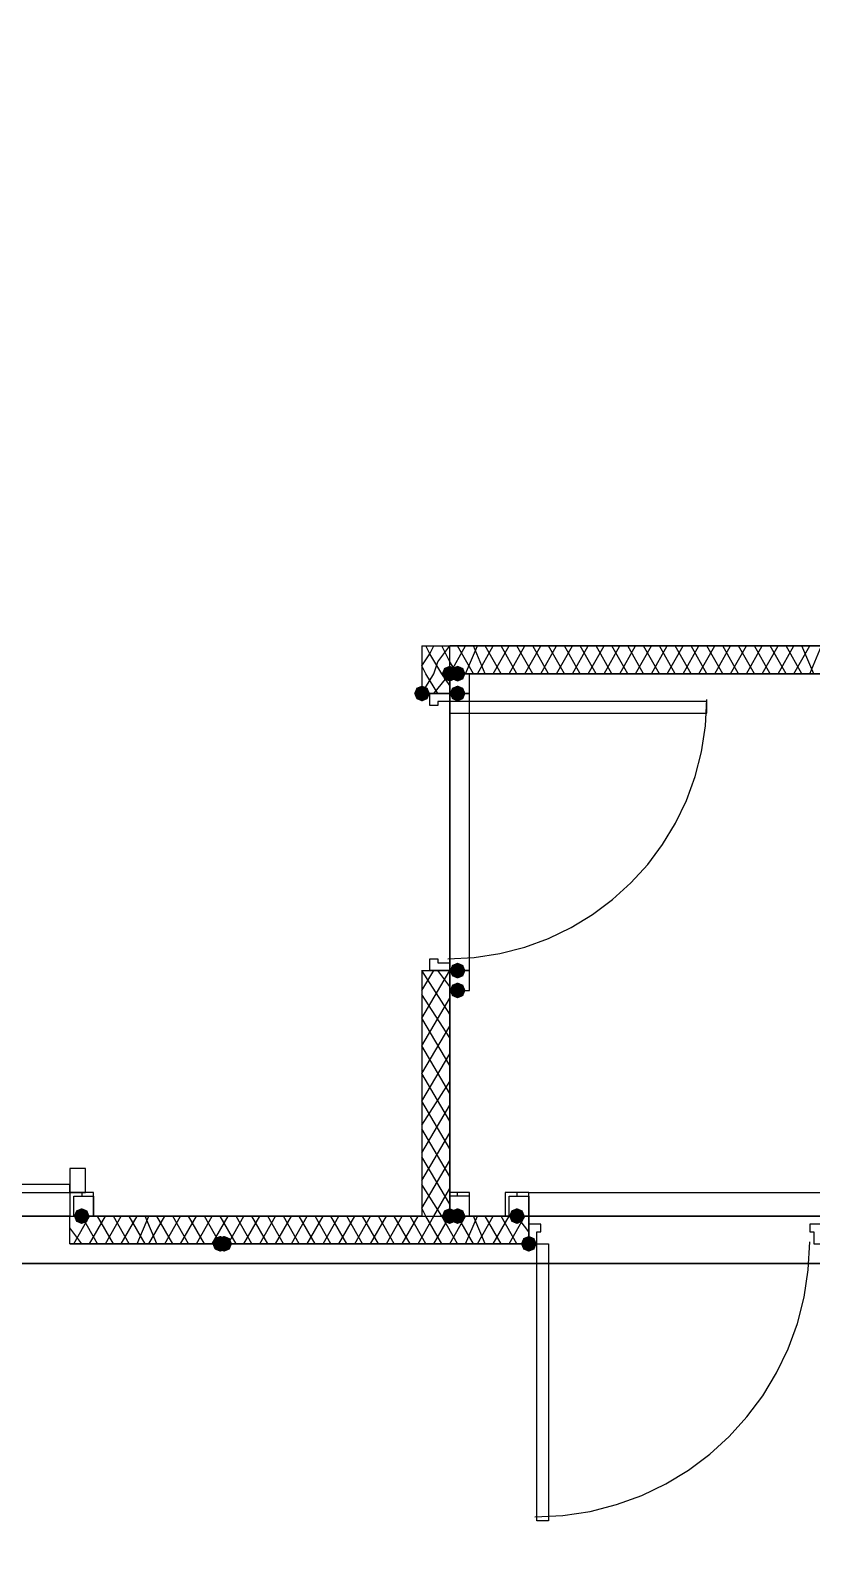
# Model space of a CAD drawing. Header units: millimetres. Extents: x 0 to 420, y 0 to 297.
# Drawn here: x 368.6 to 376.96, y 100.58 to 116.78 of the extents above; entities that cross this region are included whole.
import ezdxf

# ---------------------------------------------------------------- set-up
doc = ezdxf.new("R2010")
doc.units = ezdxf.units.MM
doc.layers.get('0').update_dxf_attribs({"linetype": 'CONTINUOUS'})

msp = doc.modelspace()

# ---------------------------------------------------------------- hatches: boundary and pattern name
at = {"true_color": 0x000007}
for points in [[(373.168333, 109.897333), (373.143462, 109.837538), (373.083667, 109.812667), (373.023871, 109.837538), (372.999, 109.897333), (373.023871, 109.957129), (373.083667, 109.982), (373.143462, 109.957129)], [(373.168333, 109.897333), (373.143462, 109.837538), (373.083667, 109.812667), (373.023871, 109.837538), (372.999, 109.897333), (373.023871, 109.957129), (373.083667, 109.982), (373.143462, 109.957129)], [(373.253, 109.897333), (373.228129, 109.837538), (373.168333, 109.812667), (373.108538, 109.837538), (373.083667, 109.897333), (373.108537, 109.957129), (373.168333, 109.982), (373.228129, 109.957129)], [(372.872, 109.685667), (372.847129, 109.625871), (372.787333, 109.601), (372.727538, 109.625871), (372.702667, 109.685667), (372.727537, 109.745462), (372.787333, 109.770333), (372.847129, 109.745463)], [(373.253, 109.685667), (373.228129, 109.625871), (373.168333, 109.601), (373.108538, 109.625871), (373.083667, 109.685667), (373.108537, 109.745462), (373.168333, 109.770333), (373.228129, 109.745463)], [(373.253, 106.722333), (373.228129, 106.662537), (373.168333, 106.637667), (373.108538, 106.662537), (373.083667, 106.722333), (373.108537, 106.782129), (373.168333, 106.807), (373.228129, 106.782129)], [(373.253, 106.510667), (373.228129, 106.450871), (373.168333, 106.426), (373.108538, 106.450871), (373.083667, 106.510667), (373.108537, 106.570462), (373.168333, 106.595333), (373.228129, 106.570463)], [(369.231333, 104.097667), (369.206462, 104.037871), (369.146667, 104.013), (369.086871, 104.037871), (369.062, 104.097667), (369.086871, 104.157462), (369.146667, 104.182333), (369.206462, 104.157463)], [(373.168333, 104.097667), (373.143462, 104.037871), (373.083667, 104.013), (373.023871, 104.037871), (372.999, 104.097667), (373.023871, 104.157462), (373.083667, 104.182333), (373.143462, 104.157463)], [(373.253, 104.097667), (373.228129, 104.037871), (373.168333, 104.013), (373.108538, 104.037871), (373.083667, 104.097667), (373.108537, 104.157462), (373.168333, 104.182333), (373.228129, 104.157463)], [(373.888, 104.097667), (373.863129, 104.037871), (373.803333, 104.013), (373.743538, 104.037871), (373.718667, 104.097667), (373.743537, 104.157462), (373.803333, 104.182333), (373.863129, 104.157463)]]:
    msp.add_hatch(color=0, dxfattribs=at).paths.add_polyline_path(points, flags=0)
h = msp.add_hatch(color=0, dxfattribs=at)
h.paths.add_polyline_path([(369.019667, 103.801333), (373.930333, 103.801333)], flags=0)
h.paths.add_polyline_path([(373.930333, 103.801333), (369.019667, 103.801333)], flags=0)
at = {"true_color": 0x0000fe}
for points in [[(370.713, 103.801333), (370.688129, 103.741537), (370.628333, 103.716667), (370.568537, 103.741537), (370.543667, 103.801333), (370.568537, 103.861129), (370.628333, 103.886), (370.688129, 103.861129)], [(370.755333, 103.801333), (370.730462, 103.741537), (370.670667, 103.716667), (370.610871, 103.741537), (370.586, 103.801333), (370.610871, 103.861129), (370.670667, 103.886), (370.730462, 103.861129)], [(374.015, 103.801333), (373.990129, 103.741537), (373.930333, 103.716667), (373.870538, 103.741537), (373.845667, 103.801333), (373.870537, 103.861129), (373.930333, 103.886), (373.990129, 103.861129)]]:
    msp.add_hatch(color=0, dxfattribs=at).paths.add_polyline_path(points, flags=0)

# ---------------------------------------------------------------- linework, layer by layer
at = {"color": 0, "true_color": 0x000007}
for points in [[(104.309333, 103.589667), (390.101667, 103.589667), (390.101667, 221.276333), (104.309333, 221.276333)], [(367.876667, 138.599333), (360.383667, 138.599333), (360.383667, 104.097667), (373.083667, 104.097667), (373.083667, 110.193667), (389.593667, 110.193667), (389.593667, 121.496667), (389.593667, 138.599333)], [(373.083667, 109.685667), (373.295333, 109.685667), (373.295333, 109.897333), (373.083667, 109.897333), (373.083667, 109.685667), (373.295333, 109.685667), (373.295333, 109.897333), (373.083667, 109.897333)], [(372.872, 109.685667), (373.083667, 109.685667), (373.083667, 109.601), (372.956667, 109.601), (372.956667, 109.558667), (372.872, 109.558667)], [(373.083667, 109.685667), (372.872, 109.685667)], [(375.835333, 109.601), (373.083667, 109.601), (373.083667, 109.474), (375.835333, 109.474)], [(372.872, 106.849333), (372.956667, 106.849333), (372.956667, 106.807), (373.083667, 106.807), (373.083667, 106.722333), (372.872, 106.722333)], [(373.083667, 106.722333), (372.872, 106.722333)], [(373.083667, 106.510667), (373.295333, 106.510667), (373.295333, 106.722333), (373.083667, 106.722333), (373.083667, 106.510667), (373.295333, 106.510667), (373.295333, 106.722333), (373.083667, 106.722333)], [(369.019667, 104.605667), (369.019667, 104.351667), (369.189, 104.351667), (369.189, 104.605667)], [(361.780667, 104.351667), (369.019667, 104.351667), (369.019667, 104.436333), (361.780667, 104.436333)], [(369.273667, 104.351667), (369.019667, 104.351667), (369.019667, 104.097667), (369.273667, 104.097667)], [(369.273667, 104.309333), (369.273667, 104.097667), (369.062, 104.097667), (369.062, 104.309333)], [(373.083667, 104.097667), (373.295333, 104.097667), (373.295333, 104.309333), (373.083667, 104.309333), (373.083667, 104.097667), (373.295333, 104.097667), (373.295333, 104.351667), (373.083667, 104.351667)], [(373.930333, 104.351667), (373.676333, 104.351667), (373.676333, 104.097667), (373.930333, 104.097667)], [(373.930333, 104.309333), (373.930333, 104.097667), (373.718667, 104.097667), (373.718667, 104.309333)], [(373.930333, 104.013), (373.930333, 103.801333), (374.015, 103.801333), (374.015, 103.928333), (374.057333, 103.928333), (374.057333, 104.013)], [(376.936, 104.013), (376.936, 103.928333), (376.978333, 103.928333), (376.978333, 103.801333), (377.063, 103.801333), (377.063, 104.013)], [(369.019667, 103.801333), (373.930333, 103.801333)], [(373.930333, 103.801333), (369.019667, 103.801333)], [(369.019667, 103.801333), (373.930333, 103.801333), (369.019667, 103.801333), (373.930333, 103.801333)], [(374.015, 100.838), (374.015, 103.801333), (374.142, 103.801333), (374.142, 100.838)], [(116.416667, 94.953667), (377.994333, 94.953667), (377.994333, 103.589667), (116.416667, 103.589667)]]:
    msp.add_lwpolyline(points, close=True, dxfattribs=at)
for points in [[(372.787333, 110.193667), (373.083667, 110.193667)], [(372.787333, 110.193667), (372.787333, 109.685667)], [(372.787333, 109.982), (372.872, 110.109)], [(372.872, 110.109), (372.829667, 110.193667)], [(372.872, 110.109), (372.914333, 110.193667)], [(372.999, 109.897333), (372.872, 110.109)], [(372.956667, 110.024333), (373.083667, 110.193667)], [(373.083667, 110.024333), (372.999, 110.193667)], [(373.083667, 109.897333), (373.253, 110.193667)], [(389.593667, 110.193667), (373.083667, 110.193667)], [(373.337667, 109.897333), (373.168333, 110.193667)], [(373.253, 109.897333), (373.38, 110.193667)], [(373.464667, 109.897333), (373.337667, 110.193667)], [(373.38, 109.897333), (373.549333, 110.193667)], [(373.634, 109.897333), (373.464667, 110.193667)], [(373.549333, 109.897333), (373.718667, 110.193667)], [(373.803333, 109.897333), (373.634, 110.193667)], [(373.718667, 109.897333), (373.888, 110.193667)], [(373.972667, 109.897333), (373.803333, 110.193667)], [(373.888, 109.897333), (374.057333, 110.193667)], [(374.142, 109.897333), (373.972667, 110.193667)], [(374.057333, 109.897333), (374.226667, 110.193667)], [(374.311333, 109.897333), (374.142, 110.193667)], [(374.226667, 109.897333), (374.396, 110.193667)], [(374.480667, 109.897333), (374.311333, 110.193667)], [(374.396, 109.897333), (374.565333, 110.193667)], [(374.65, 109.897333), (374.480667, 110.193667)], [(374.565333, 109.897333), (374.734667, 110.193667)], [(374.819333, 109.897333), (374.65, 110.193667)], [(374.734667, 109.897333), (374.904, 110.193667)], [(374.988667, 109.897333), (374.819333, 110.193667)], [(374.904, 109.897333), (375.073333, 110.193667)], [(375.158, 109.897333), (374.988667, 110.193667)], [(375.073333, 109.897333), (375.242667, 110.193667)], [(375.327333, 109.897333), (375.158, 110.193667)], [(375.242667, 109.897333), (375.412, 110.193667)], [(375.496667, 109.897333), (375.327333, 110.193667)], [(375.412, 109.897333), (375.581333, 110.193667)], [(375.666, 109.897333), (375.496667, 110.193667)], [(375.581333, 109.897333), (375.750667, 110.193667)], [(375.835333, 109.897333), (375.666, 110.193667)], [(375.750667, 109.897333), (375.92, 110.193667)], [(376.004667, 109.897333), (375.835333, 110.193667)], [(375.92, 109.897333), (376.089333, 110.193667)], [(376.174, 109.897333), (376.004667, 110.193667)], [(376.089333, 109.897333), (376.258667, 110.193667)], [(376.343333, 109.897333), (376.174, 110.193667)], [(376.258667, 109.897333), (376.428, 110.193667)], [(376.512667, 109.897333), (376.343333, 110.193667)], [(376.428, 109.897333), (376.597333, 110.193667)], [(376.682, 109.897333), (376.512667, 110.193667)], [(376.597333, 109.897333), (376.766667, 110.193667)], [(376.851333, 109.897333), (376.682, 110.193667)], [(376.766667, 109.897333), (376.936, 110.193667)], [(376.978333, 109.897333), (376.851333, 110.193667)], [(376.936, 109.897333), (377.063, 110.193667)], [(372.829667, 109.897333), (372.787333, 109.982)], [(372.914333, 109.897333), (372.956667, 110.024333)], [(373.168333, 109.897333), (373.083667, 110.024333)], [(372.787333, 109.685667), (372.914333, 109.897333)], [(372.956667, 109.685667), (372.829667, 109.897333)], [(372.914333, 109.685667), (373.083667, 109.897333)], [(373.083667, 109.770333), (372.999, 109.897333)], [(373.083667, 109.685667), (373.083667, 109.897333)], [(373.083667, 109.897333), (389.593667, 109.897333)], [(372.787333, 109.685667), (372.872, 109.685667), (373.083667, 109.685667)], [(372.787333, 109.685667), (372.872, 109.685667)], [(373.168333, 109.685667), (373.083667, 109.685667), (373.083667, 108.204)], [(373.295333, 108.204), (373.295333, 109.685667), (373.168333, 109.685667)], [(373.0625, 106.849333), (373.346009, 106.863649), (373.621327, 106.905667), (373.887061, 106.973993), (374.141818, 107.067234), (374.384204, 107.183996), (374.612824, 107.322886), (374.826286, 107.482509), (375.023195, 107.661472), (375.202158, 107.858381), (375.361781, 108.071843), (375.50067, 108.300463), (375.617432, 108.542849), (375.710674, 108.797605), (375.779, 109.06334), (375.821018, 109.338658), (375.835333, 109.622167)], [(373.083667, 108.204), (373.083667, 106.722333), (373.168333, 106.722333)], [(373.168333, 106.722333), (373.295333, 106.722333), (373.295333, 108.204)], [(372.787333, 106.510667), (372.914333, 106.722333)], [(372.787333, 106.214333), (373.083667, 106.722333)], [(373.083667, 106.256667), (372.787333, 106.722333)], [(372.787333, 106.722333), (372.872, 106.722333), (373.083667, 106.722333)], [(372.787333, 106.722333), (372.872, 106.722333)], [(372.787333, 106.722333), (372.787333, 104.097667)], [(373.083667, 106.553), (372.956667, 106.722333)], [(373.083667, 104.097667), (373.083667, 106.722333)], [(373.083667, 106.002667), (372.787333, 106.468333)], [(372.787333, 105.918), (373.083667, 106.426)], [(373.083667, 105.706333), (372.787333, 106.214333)], [(372.787333, 105.621667), (373.083667, 106.129667)], [(373.083667, 105.41), (372.787333, 105.918)], [(372.787333, 105.325333), (373.083667, 105.833333)], [(373.083667, 105.113667), (372.787333, 105.621667)], [(372.787333, 105.071333), (373.083667, 105.537)], [(373.083667, 104.817333), (372.787333, 105.325333)], [(372.787333, 104.775), (373.083667, 105.283)], [(373.083667, 104.521), (372.787333, 105.029)], [(372.787333, 104.478667), (373.083667, 104.986667)], [(373.083667, 104.224667), (372.787333, 104.732667)], [(372.787333, 104.182333), (373.083667, 104.690333)], [(365.421333, 104.351667), (369.019667, 104.351667), (369.019667, 104.224667)], [(369.146667, 104.351667), (369.146667, 104.309333)], [(372.999, 104.097667), (372.787333, 104.436333)], [(372.914333, 104.097667), (373.083667, 104.394)], [(373.168333, 104.309333), (373.168333, 104.351667)], [(373.803333, 104.351667), (373.803333, 104.309333)], [(373.930333, 104.224667), (373.930333, 104.351667), (375.496667, 104.351667)], [(375.496667, 104.351667), (377.063, 104.351667), (377.063, 104.224667)], [(369.019667, 104.224667), (369.019667, 104.097667), (365.421333, 104.097667)], [(372.829667, 104.097667), (372.787333, 104.182333)], [(375.496667, 104.097667), (373.930333, 104.097667), (373.930333, 104.224667)], [(377.063, 104.224667), (377.063, 104.097667), (375.496667, 104.097667)], [(369.019667, 104.097667), (369.062, 104.097667)], [(369.019667, 103.801333), (369.019667, 104.097667)], [(369.019667, 103.801333), (369.019667, 104.097667)], [(369.146667, 103.801333), (369.019667, 103.970667)], [(369.062, 103.801333), (369.231333, 104.097667)], [(369.316, 103.801333), (369.146667, 104.097667)], [(372.787333, 104.097667), (369.189, 104.097667)], [(369.231333, 103.801333), (369.400667, 104.097667)], [(369.485333, 103.801333), (369.316, 104.097667)], [(369.400667, 103.801333), (369.57, 104.097667)], [(369.654667, 103.801333), (369.485333, 104.097667)], [(369.57, 103.801333), (369.739333, 104.097667)], [(369.824, 103.801333), (369.654667, 104.097667)], [(369.739333, 103.801333), (369.866333, 104.097667)], [(369.951, 103.801333), (369.824, 104.097667)], [(369.866333, 103.801333), (370.035667, 104.097667)], [(370.120333, 103.801333), (369.951, 104.097667)], [(370.035667, 103.801333), (370.205, 104.097667)], [(370.289667, 103.801333), (370.120333, 104.097667)], [(370.205, 103.801333), (370.374333, 104.097667)], [(370.459, 103.801333), (370.289667, 104.097667)], [(370.374333, 103.801333), (370.543667, 104.097667)], [(370.628333, 103.801333), (370.459, 104.097667)], [(370.543667, 103.801333), (370.713, 104.097667)], [(370.797667, 103.801333), (370.628333, 104.097667)], [(370.713, 103.801333), (370.882333, 104.097667)], [(370.967, 103.801333), (370.797667, 104.097667)], [(370.882333, 103.801333), (371.051667, 104.097667)], [(371.136333, 103.801333), (370.967, 104.097667)], [(371.051667, 103.801333), (371.221, 104.097667)], [(371.305667, 103.801333), (371.136333, 104.097667)], [(371.221, 103.801333), (371.390333, 104.097667)], [(371.475, 103.801333), (371.305667, 104.097667)], [(371.390333, 103.801333), (371.559667, 104.097667)], [(371.644333, 103.801333), (371.475, 104.097667)], [(371.559667, 103.801333), (371.729, 104.097667)], [(371.813667, 103.801333), (371.644333, 104.097667)], [(371.729, 103.801333), (371.898333, 104.097667)], [(371.983, 103.801333), (371.813667, 104.097667)], [(371.898333, 103.801333), (372.067667, 104.097667)], [(372.152333, 103.801333), (371.983, 104.097667)], [(372.067667, 103.801333), (372.237, 104.097667)], [(372.321667, 103.801333), (372.152333, 104.097667)], [(372.237, 103.801333), (372.406333, 104.097667)], [(372.491, 103.801333), (372.321667, 104.097667)], [(372.406333, 103.801333), (372.575667, 104.097667)], [(372.660333, 103.801333), (372.491, 104.097667)], [(372.575667, 103.801333), (372.745, 104.097667)], [(372.829667, 103.801333), (372.660333, 104.097667)], [(372.745, 103.801333), (372.914333, 104.097667)], [(372.999, 103.801333), (372.829667, 104.097667)], [(372.914333, 103.801333), (373.083667, 104.097667)], [(373.168333, 103.801333), (372.999, 104.097667)], [(373.083667, 103.801333), (373.253, 104.097667)], [(373.930333, 104.097667), (373.083667, 104.097667)], [(373.337667, 103.801333), (373.168333, 104.097667)], [(373.253, 103.801333), (373.38, 104.097667)], [(373.464667, 103.801333), (373.337667, 104.097667)], [(373.38, 103.801333), (373.549333, 104.097667)], [(373.634, 103.801333), (373.464667, 104.097667)], [(373.549333, 103.801333), (373.718667, 104.097667)], [(373.803333, 103.801333), (373.634, 104.097667)], [(373.718667, 103.801333), (373.888, 104.097667)], [(373.930333, 103.928333), (373.803333, 104.097667)], [(373.930333, 103.801333), (373.930333, 104.013), (373.930333, 104.097667)], [(373.930333, 104.097667), (373.930333, 104.013), (373.930333, 103.801333), (373.930333, 104.013)], [(369.019667, 103.801333), (373.930333, 103.801333), (369.019667, 103.801333), (373.930333, 103.801333)], [(369.019667, 103.801333), (373.930333, 103.801333)], [(373.888, 103.801333), (373.930333, 103.843667)], [(373.993833, 100.880333), (374.294654, 100.895523), (374.586785, 100.940107), (374.868747, 101.012607), (375.139061, 101.111542), (375.396249, 101.235435), (375.638831, 101.382807), (375.865328, 101.552178), (376.074263, 101.742071), (376.264155, 101.951005), (376.433526, 102.177503), (376.580898, 102.420085), (376.704791, 102.677272), (376.803727, 102.947586), (376.876226, 103.229548), (376.92081, 103.521679), (376.936, 103.8225)]]:
    msp.add_lwpolyline(points, dxfattribs=at)
at = {"color": 0, "true_color": 0x000008}
msp.add_lwpolyline([(373.083667, 109.897333), (373.083667, 104.097667), (389.593667, 104.097667), (389.593667, 109.897333)], close=True, dxfattribs=at)

doc.saveas('drawing.dxf')
